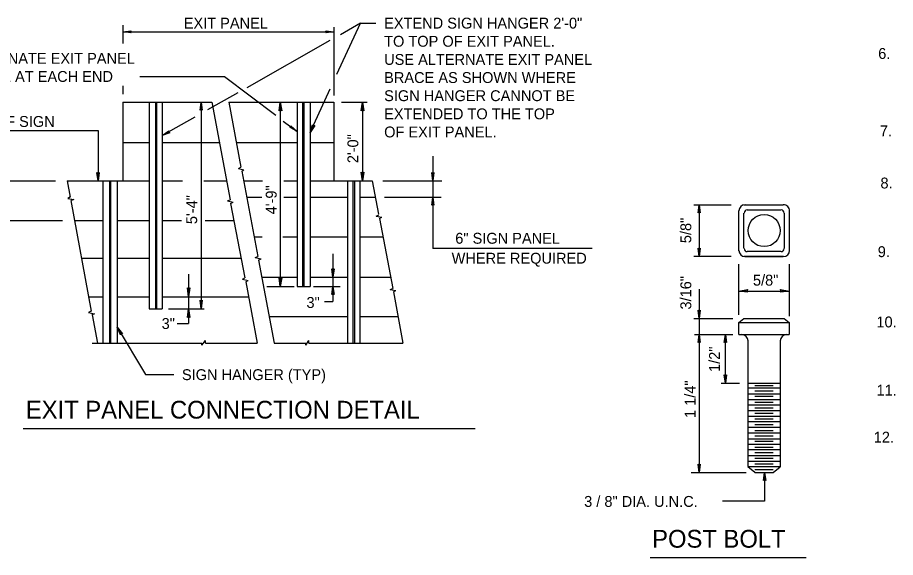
# Model space of a CAD drawing. Extents: x -3 to 26050223, y 0 to 12035012.
# Drawn here: x 33.64 to 53.79, y 12.89 to 25.29 of the extents above; entities that cross this region are included whole.
import ezdxf

# ---------------------------------------------------------------- set-up
doc = ezdxf.new("R2010")
doc.units = 0
for name, color, linetype in [('1', 7, 'Continuous'), ('2', 7, 'Continuous'), ('39', 7, 'Continuous')]:
    doc.layers.add(name, color=color, linetype=linetype)

msp = doc.modelspace()

# ---------------------------------------------------------------- linework, layer by layer
at = {"layer": '1'}
for p, q in [((36.053, 25.116), (36.053, 24.699)), ((40.895, 25.074), (40.895, 23.507)), ((40.97, 23.991), (41.511, 25.166)), ((41.511, 25.166), (41.053, 24.899)), ((41.511, 25.166), (41.861, 25.166)), ((36.053, 24.966), (40.895, 24.966)), ((40.803, 24.766), (38.903, 23.682)), ((36.445, 23.941), (38.386, 23.941)), ((38.386, 23.941), (39.57, 23.049)), ((36.053, 23.724), (36.053, 23.532)), ((40.353, 22.657), (40.811, 23.657)), ((38.695, 23.566), (37.995, 23.174)), ((36.053, 23.349), (36.053, 21.541)), ((36.053, 23.349), (38.095, 23.349)), ((36.661, 23.349), (36.661, 18.607)), ((36.961, 23.349), (36.961, 18.607)), ((37.853, 23.349), (37.853, 18.607)), ((38.095, 23.349), (38.52, 21.107)), ((38.486, 23.349), (40.895, 23.349)), ((38.486, 23.349), (38.761, 21.857)), ((39.67, 23.349), (39.67, 19.116)), ((40.053, 23.349), (40.053, 19.116)), ((40.353, 23.349), (40.353, 19.116)), ((40.895, 23.349), (40.895, 21.541)), ((41.078, 23.349), (41.661, 23.349)), ((41.553, 23.349), (41.553, 21.541)), ((37.711, 23.007), (36.961, 22.582)), ((39.736, 22.916), (40.053, 22.674)), ((32.303, 22.699), (35.486, 22.699)), ((35.486, 22.699), (35.486, 21.541)), ((36.053, 22.424), (36.661, 22.424)), ((36.961, 22.424), (38.27, 22.424)), ((38.661, 22.424), (40.053, 22.424)), ((40.353, 22.424), (40.895, 22.424)), ((43.17, 22.107), (43.17, 21.166)), ((38.711, 21.824), (38.761, 21.857)), ((38.711, 21.824), (38.836, 21.799)), ((38.786, 21.766), (38.836, 21.799)), ((38.786, 21.766), (39.153, 19.807)), ((32.945, 21.541), (34.511, 21.541)), ((34.778, 21.541), (36.661, 21.541)), ((34.778, 21.541), (34.845, 21.166)), ((35.595, 21.541), (35.595, 17.816)), ((35.928, 21.541), (35.928, 17.816)), ((36.961, 21.541), (37.428, 21.541)), ((37.911, 21.541), (38.428, 21.541)), ((38.828, 21.541), (39.261, 21.541)), ((39.753, 21.541), (40.053, 21.541)), ((40.353, 21.541), (41.778, 21.541)), ((41.211, 21.541), (41.211, 17.816)), ((41.495, 21.541), (41.495, 17.816)), ((41.778, 21.541), (41.92, 20.774)), ((42.02, 21.541), (43.378, 21.541)), ((34.853, 21.174), (34.795, 21.141)), ((38.895, 21.166), (39.245, 21.166)), ((39.753, 21.166), (40.053, 21.166)), ((40.353, 21.166), (41.211, 21.166)), ((41.495, 21.166), (41.853, 21.166)), ((42.061, 21.166), (43.361, 21.166)), ((43.17, 21.166), (43.17, 19.991)), ((34.795, 21.141), (34.928, 21.116)), ((34.861, 21.091), (35.328, 18.549)), ((34.928, 21.116), (34.87, 21.091)), ((38.461, 21.082), (38.52, 21.107)), ((38.461, 21.082), (38.586, 21.057)), ((38.528, 21.024), (38.586, 21.057)), ((38.528, 21.024), (38.853, 19.316)), ((49.162, 20.996), (50.02, 20.996)), ((49.287, 20.996), (49.287, 19.804)), ((50.312, 20.996), (51.212, 20.996)), ((50.337, 20.996), (51.212, 20.996)), ((41.87, 20.732), (41.928, 20.766)), ((50.195, 19.937), (50.195, 20.854)), ((50.312, 19.996), (50.312, 20.804)), ((50.387, 20.879), (51.162, 20.879)), ((51.237, 20.804), (51.237, 19.996)), ((51.354, 20.862), (51.354, 19.921)), ((51.354, 20.854), (51.354, 19.946)), ((32.903, 20.632), (34.67, 20.632)), ((34.945, 20.632), (35.595, 20.632)), ((35.928, 20.632), (36.661, 20.632)), ((36.961, 20.632), (37.403, 20.632)), ((37.945, 20.632), (38.611, 20.632)), ((41.87, 20.732), (42.003, 20.707)), ((41.945, 20.682), (42.003, 20.707)), ((41.945, 20.682), (42.253, 19.074)), ((39.07, 20.257), (39.253, 20.257)), ((39.728, 20.257), (40.053, 20.257)), ((40.353, 20.257), (41.211, 20.257)), ((41.495, 20.257), (42.02, 20.257)), ((46.828, 19.991), (43.17, 19.991)), ((35.103, 19.766), (35.595, 19.766)), ((35.928, 19.766), (36.661, 19.766)), ((36.961, 19.766), (38.77, 19.766)), ((39.095, 19.782), (39.153, 19.807)), ((39.095, 19.782), (39.228, 19.749)), ((40.878, 19.866), (40.878, 19.332)), ((50.02, 19.804), (49.162, 19.804)), ((51.22, 19.804), (50.312, 19.804)), ((50.337, 19.804), (51.212, 19.804)), ((51.162, 19.921), (50.387, 19.921)), ((39.17, 19.724), (39.228, 19.749)), ((39.17, 19.724), (39.528, 17.816)), ((50.195, 18.462), (50.195, 19.629)), ((51.354, 19.629), (51.354, 18.437)), ((37.561, 19.399), (37.561, 18.882)), ((38.803, 19.282), (38.853, 19.316)), ((38.803, 19.282), (38.928, 19.257)), ((38.878, 19.224), (38.928, 19.257)), ((38.878, 19.224), (39.136, 17.816)), ((39.245, 19.332), (40.053, 19.332)), ((40.353, 19.332), (41.211, 19.332)), ((40.878, 19.332), (40.878, 19.116)), ((41.495, 19.332), (42.203, 19.332)), ((39.361, 19.116), (39.986, 19.116)), ((40.053, 19.116), (40.353, 19.116)), ((40.428, 19.116), (41.045, 19.116)), ((40.878, 19.116), (40.878, 18.774)), ((42.195, 19.049), (42.253, 19.074)), ((42.195, 19.049), (42.32, 19.024)), ((42.27, 18.991), (42.32, 19.024)), ((42.27, 18.991), (42.486, 17.816)), ((49.287, 19.054), (49.287, 18.379)), ((50.195, 19.012), (51.354, 19.012)), ((35.27, 18.882), (35.595, 18.882)), ((35.928, 18.882), (36.661, 18.882)), ((36.961, 18.882), (38.945, 18.882)), ((37.561, 18.882), (37.561, 18.607)), ((40.686, 18.774), (40.878, 18.774)), ((35.328, 18.549), (35.27, 18.516)), ((36.661, 18.607), (36.961, 18.607)), ((37.103, 18.607), (37.92, 18.607)), ((37.561, 18.607), (37.561, 18.266)), ((35.27, 18.516), (35.403, 18.491)), ((35.403, 18.491), (35.345, 18.466)), ((35.353, 18.466), (35.47, 17.816)), ((39.42, 18.424), (41.211, 18.424)), ((41.495, 18.424), (42.378, 18.424)), ((49.162, 18.379), (50.062, 18.379)), ((49.287, 18.379), (49.287, 18.012)), ((50.195, 18.287), (50.312, 18.379)), ((50.312, 18.379), (51.237, 18.379)), ((51.237, 18.379), (51.354, 18.287)), ((35.928, 18.182), (36.578, 17.091)), ((37.303, 18.266), (37.561, 18.266)), ((50.195, 18.012), (50.195, 18.287)), ((50.195, 18.287), (51.354, 18.287)), ((51.354, 18.287), (51.354, 18.012)), ((49.179, 18.012), (50.062, 18.012)), ((49.287, 18.012), (49.287, 14.846)), ((49.887, 16.896), (49.887, 18.012)), ((50.195, 18.012), (51.354, 18.012)), ((35.353, 17.816), (37.87, 17.816)), ((37.87, 17.766), (37.953, 17.874)), ((37.87, 17.766), (37.87, 17.816)), ((37.953, 17.816), (37.953, 17.874)), ((37.953, 17.816), (39.136, 17.816)), ((39.528, 17.816), (40.253, 17.816)), ((40.253, 17.766), (40.328, 17.874)), ((40.253, 17.766), (40.253, 17.816)), ((40.328, 17.816), (40.328, 17.874)), ((40.328, 17.816), (42.486, 17.816)), ((50.404, 17.871), (50.404, 14.979)), ((51.145, 17.871), (51.145, 14.971)), ((36.578, 17.091), (37.228, 17.091)), ((49.79, 16.893), (50.215, 16.893)), ((51.145, 16.779), (50.404, 16.779)), ((50.407, 16.893), (51.148, 16.893)), ((50.987, 16.837), (50.562, 16.837)), ((51.145, 16.646), (50.404, 16.646)), ((50.987, 16.712), (50.562, 16.712)), ((50.987, 16.587), (50.562, 16.587)), ((51.145, 16.512), (50.404, 16.512)), ((51.145, 16.387), (50.404, 16.387)), ((50.987, 16.454), (50.562, 16.454)), ((51.145, 16.262), (50.404, 16.262)), ((51.145, 16.129), (50.404, 16.129)), ((50.987, 16.321), (50.562, 16.321)), ((50.987, 16.196), (50.562, 16.196)), ((51.145, 16.004), (50.404, 16.004)), ((50.987, 16.071), (50.562, 16.071)), ((50.987, 15.937), (50.562, 15.937)), ((51.145, 15.879), (50.404, 15.879)), ((51.145, 15.746), (50.404, 15.746)), ((50.987, 15.804), (50.562, 15.804)), ((51.145, 15.612), (50.404, 15.612)), ((50.987, 15.679), (50.562, 15.679)), ((50.987, 15.554), (50.562, 15.554)), ((51.145, 15.487), (50.404, 15.487)), ((51.145, 15.362), (50.404, 15.362)), ((50.987, 15.421), (50.562, 15.421)), ((51.145, 15.229), (50.404, 15.229)), ((50.987, 15.296), (50.562, 15.296)), ((50.987, 15.162), (50.562, 15.162)), ((51.145, 15.096), (50.404, 15.096)), ((51.145, 14.971), (50.404, 14.971)), ((50.562, 14.846), (50.404, 14.971)), ((50.987, 15.037), (50.562, 15.037)), ((50.987, 14.846), (51.145, 14.971)), ((49.104, 14.846), (50.362, 14.846)), ((50.987, 14.904), (50.562, 14.904)), ((50.562, 14.846), (50.987, 14.846)), ((50.787, 14.846), (50.787, 14.187)), ((50.787, 14.187), (49.82, 14.187))]:
    msp.add_line(p, q, dxfattribs=at)
for points in [[(36.245, 24.941), (36.053, 24.966), (36.245, 24.991), (36.22, 24.966)], [(40.711, 24.991), (40.895, 24.966), (40.711, 24.941), (40.728, 24.966)], [(37.828, 23.166), (37.853, 23.349), (37.878, 23.166), (37.853, 23.182)], [(39.911, 22.807), (40.053, 22.674), (39.886, 22.774), (39.92, 22.774)], [(40.461, 22.816), (40.353, 22.657), (40.411, 22.832), (40.428, 22.807)], [(37.136, 22.649), (36.961, 22.582), (37.111, 22.691), (37.111, 22.666)], [(35.511, 21.732), (35.486, 21.541), (35.461, 21.732), (35.486, 21.707)], [(43.195, 21.732), (43.17, 21.541), (43.145, 21.732), (43.17, 21.707)], [(43.145, 20.982), (43.17, 21.166), (43.195, 20.982), (43.17, 20.999)], [(49.262, 20.812), (49.287, 20.996), (49.312, 20.812), (49.287, 20.829)], [(49.312, 19.996), (49.287, 19.804), (49.262, 19.996), (49.287, 19.971)], [(40.903, 19.524), (40.878, 19.332), (40.853, 19.524), (40.878, 19.499)], [(40.853, 18.932), (40.878, 19.116), (40.903, 18.932), (40.878, 18.949)], [(37.878, 18.799), (37.853, 18.607), (37.828, 18.799), (37.853, 18.774)], [(49.312, 18.571), (49.287, 18.379), (49.262, 18.571), (49.287, 18.546)], [(36.003, 18.007), (35.928, 18.182), (36.045, 18.032), (36.011, 18.041)], [(49.262, 17.829), (49.287, 18.012), (49.312, 17.829), (49.287, 17.846)], [(49.862, 17.829), (49.887, 18.012), (49.912, 17.829), (49.887, 17.846)], [(49.912, 17.087), (49.887, 16.896), (49.862, 17.087), (49.887, 17.062)], [(49.312, 15.037), (49.287, 14.846), (49.262, 15.037), (49.287, 15.012)], [(50.762, 14.662), (50.787, 14.846), (50.812, 14.662), (50.787, 14.679)]]:
    msp.add_lwpolyline(points, close=True, dxfattribs=at)
msp.add_circle((50.778, 20.4), 0.368, dxfattribs=at)
for centre, radius, start, end in [((50.339, 20.853), 0.142, 90, 180), ((51.217, 20.853), 0.142, 0, 90.0016), ((50.388, 20.804), 0.0708, 90, 180), ((51.167, 20.804), 0.0708, 0, 90), ((50.388, 19.989), 0.0708, 180, 270), ((51.167, 19.989), 0.0708, 270, 0), ((50.339, 19.947), 0.142, 180, 270), ((51.217, 19.947), 0.142, 270, 359.9984), ((50.265, 17.868), 0.142, 0, 90), ((51.29, 17.868), 0.142, 90, 180)]:
    msp.add_arc(centre, radius, start, end, dxfattribs=at)
at = {"layer": '2'}
for p, q in [((36.811, 18.607), (36.811, 23.349)), ((36.836, 18.607), (36.836, 23.349)), ((40.186, 19.107), (40.186, 23.349)), ((40.22, 19.116), (40.22, 23.349)), ((35.753, 17.816), (35.753, 21.541)), ((35.778, 17.816), (35.778, 21.541)), ((41.345, 17.816), (41.345, 21.541)), ((41.378, 17.816), (41.378, 21.541)), ((33.77, 15.857), (44.145, 15.857)), ((48.164, 12.892), (51.744, 12.892))]:
    msp.add_line(p, q, dxfattribs=at)
at = {"layer": '39'}
for points in [[(39.67, 23.166), (39.645, 23.149), (39.67, 23.349), (39.703, 23.149)], [(41.553, 23.166), (41.528, 23.149), (41.553, 23.349), (41.586, 23.149)], [(41.553, 21.724), (41.586, 21.741), (41.553, 21.541), (41.528, 21.741)], [(39.67, 19.299), (39.703, 19.316), (39.67, 19.116), (39.645, 19.316)], [(37.561, 19.066), (37.595, 19.082), (37.561, 18.882), (37.536, 19.082)], [(50.379, 19.012), (50.395, 18.987), (50.195, 19.012), (50.395, 19.046)], [(51.17, 19.012), (51.154, 19.046), (51.354, 19.012), (51.154, 18.987)], [(37.561, 18.424), (37.536, 18.407), (37.561, 18.607), (37.595, 18.407)]]:
    msp.add_lwpolyline(points, close=True, dxfattribs=at)

# ---------------------------------------------------------------- texts
at = {"layer": '2'}
for s, height, p in [('EXIT PANEL', 0.25, (37.453, 25.041)), ('EXTEND SIGN HANGER 2\'-0"', 0.25, (42.053, 25.041)), ('TO TOP OF EXIT PANEL.', 0.25, (42.053, 24.624)), ('6.', 0.25, (53.396, 24.344)), ('ALTERNATE EXIT PANEL', 0.25, (32.336, 24.232)), ('USE ALTERNATE EXIT PANEL', 0.25, (42.053, 24.207)), ('BRACE AT EACH END', 0.25, (32.336, 23.816)), ('BRACE AS SHOWN WHERE', 0.25, (42.053, 23.791)), ('SIGN HANGER CANNOT BE', 0.25, (42.053, 23.374)), ('EXTENDED TO THE TOP', 0.25, (42.053, 22.957)), ('TOP OF SIGN', 0.25, (32.336, 22.782)), ('OF EXIT PANEL.', 0.25, (42.053, 22.541)), ('7.', 0.25, (53.434, 22.568)), ('8.', 0.25, (53.447, 21.368)), ('6" SIGN PANEL', 0.25, (43.686, 20.099)), ('9.', 0.25, (53.385, 19.791)), ('WHERE REQUIRED', 0.25, (43.603, 19.641)), ('5/8"', 0.25, (50.52, 19.137)), ('3"', 0.25, (40.27, 18.624)), ('3"', 0.25, (36.945, 18.141)), ('10.', 0.25, (53.355, 18.177)), ('SIGN HANGER (TYP)', 0.25, (37.411, 16.966)), ('11.', 0.25, (53.357, 16.61)), ('EXIT PANEL CONNECTION DETAIL', 0.40835, (33.828, 16.082)), ('12.', 0.25, (53.293, 15.53)), ('3 / 8" DIA. U.N.C.', 0.25, (46.645, 14.054)), ('POST BOLT', 0.4083, (48.206, 13.117))]:
    msp.add_text(s, height=height, dxfattribs=at).set_placement(p)
for s, p in [('2\'-0"', (41.461, 21.949)), ('4\'-9"', (39.586, 20.774)), ('5\'-4"', (37.761, 20.549)), ('5/8"', (49.104, 20.112)), ('3/16"', (49.104, 18.587)), ('1/2"', (49.762, 17.154)), ('1 1/4"', (49.204, 16.096))]:
    msp.add_text(s, height=0.25, rotation=90, dxfattribs=at).set_placement(p)

doc.saveas('drawing.dxf')
